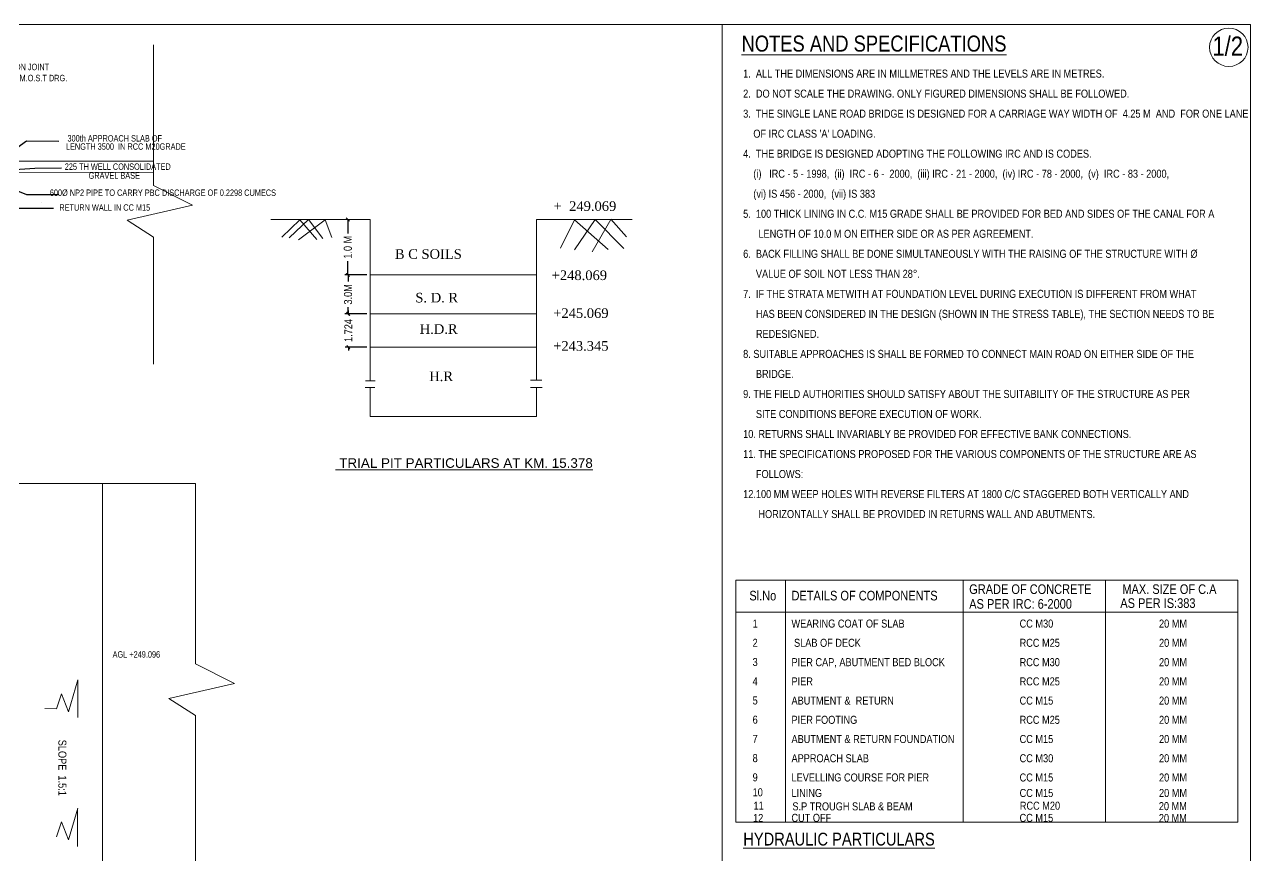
# Model space of a CAD drawing. Header units: millimetres. Extents: x 767120 to 842285, y -73974 to -15864.
# Drawn here: x 803994 to 842285, y -41808 to -15864 of the extents above; entities that cross this region are included whole.
import ezdxf

# ---------------------------------------------------------------- set-up
doc = ezdxf.new("R2010")
doc.units = ezdxf.units.MM
doc.header["$LTSCALE"] = 300
doc.header["$MEASUREMENT"] = 0
for name, color, linetype in [('abutment', 7, 'Continuous'), ('MAIN', 7, 'Continuous'), ('slab', 7, 'Continuous'), ('TEXT', 7, 'Continuous')]:
    doc.layers.add(name, color=color, linetype=linetype)
doc.styles.add('ARIAL', font='times.ttf')
doc.styles.add('ARIAL NARROW', font='ARIALN.TTF', dxfattribs={"height": 250})
doc.styles.add('ARIEL', font='arial.ttf')
doc.styles.add('CITYBLUEPR', font='cityb___.ttf')
doc.dimstyles.new('STANDARD$0', dxfattribs={"dimscale": 88.888889, "dimtxt": 0.02, "dimasz": 0.02, "dimexe": 0.05, "dimexo": 0.1, "dimgap": 0.002, "dimtad": 2, "dimdec": 0, "dimzin": 1, "dimdsep": 46, "dimtxsty": 'Standard', "dimcen": 0.09, "dimadec": 0, "dimazin": 0, "dimtfac": 1, "dimtdec": 4, "dimtofl": 0, "dimtmove": 0, "dimatfit": 3, "dimfxl": 1, "dimtolj": 1, "dimtzin": 1, "dimarcsym": 0})
doc.dimstyles.new('STANDARD$7', dxfattribs={"dimtxt": 2, "dimasz": 2, "dimexe": 1.25, "dimexo": 0.625, "dimtad": 1, "dimdec": 0, "dimlfac": 0.5, "dimdsep": 46, "dimtxsty": 'ARIAL NARROW', "dimcen": 2.5, "dimdle": 0.1, "dimse1": 1, "dimse2": 1, "dimadec": 0, "dimazin": 0, "dimtfac": 1, "dimtdec": 0, "dimtmove": 0, "dimatfit": 3, "dimfxl": 1, "dimtolj": 1, "dimtzin": 0, "dimarcsym": 0})

# ---------------------------------------------------------------- blocks, each defined once
blk = doc.blocks.new('_Oblique')
at = {"color": 0, "linetype": 'ByBlock', "lineweight": -2}
blk.add_line((-0.5, -0.5), (0.5, 0.5), dxfattribs=at)
blk = doc.blocks.new('*D33')
at = {"layer": 'Defpoints', "color": 0, "lineweight": 9, "transparency": 16777216}
for p in [(814092, -21950), (814092, -23683), (814092, -23683)]:
    blk.add_point(p, dxfattribs=at)
at = {"layer": 'slab', "color": 0, "lineweight": -2, "transparency": 16777216}
for p, q in [((814092, -21950), (814092, -22385)), ((814092, -23683), (814092, -23249))]:
    blk.add_line(p, q, dxfattribs=at)
at = {"layer": 'slab', "color": 0, "lineweight": -2, "transparency": 16777216, "xscale": 100, "yscale": 100, "zscale": 100}
for p, rotation in [((814092, -21950), 90), ((814092, -23683), 270)]:
    blk.add_blockref('_Oblique', p, dxfattribs=dict(at, rotation=rotation))
at = {"layer": 'slab', "color": 0, "lineweight": 13, "transparency": 16777216, "insert": (814092, -22817), "char_height": 250, "attachment_point": 5, "rotation": 90, "style": 'ARIAL NARROW'}
blk.add_mtext('\\A1;1.0 M', dxfattribs=at)
blk = doc.blocks.new('*D112')
at = {"layer": 'Defpoints', "color": 0, "lineweight": 9, "transparency": 16777216}
for p in [(814790, -23683), (814099, -24895), (814790, -24895)]:
    blk.add_point(p, dxfattribs=at)
at = {"layer": 'slab', "color": 0, "lineweight": -2, "transparency": 16777216}
for p, q in [((814690, -23683), (813999, -23683)), ((814099, -23683), (814099, -23887)), ((814099, -24895), (814099, -24691)), ((814690, -24895), (813999, -24895))]:
    blk.add_line(p, q, dxfattribs=at)
at = {"layer": 'slab', "color": 0, "lineweight": -2, "transparency": 16777216, "xscale": 100, "yscale": 100, "zscale": 100}
for p, rotation in [((814099, -23683), 90), ((814099, -24895), 270)]:
    blk.add_blockref('_Oblique', p, dxfattribs=dict(at, rotation=rotation))
at = {"layer": 'slab', "color": 0, "lineweight": 13, "transparency": 16777216, "insert": (814099, -24289), "char_height": 250, "attachment_point": 5, "rotation": 90, "style": 'ARIAL NARROW'}
blk.add_mtext('\\A1;3.0M', dxfattribs=at)
blk = doc.blocks.new('*D113')
at = {"layer": 'Defpoints', "color": 0, "lineweight": 9, "transparency": 16777216}
for p in [(814790, -24895), (814108, -25938), (814790, -25938)]:
    blk.add_point(p, dxfattribs=at)
at = {"layer": 'slab', "color": 0, "lineweight": -2, "transparency": 16777216}
for p, q in [((814108, -24895), (814108, -24795)), ((814690, -24895), (814008, -24895)), ((814690, -25938), (814008, -25938)), ((814108, -25938), (814108, -26038))]:
    blk.add_line(p, q, dxfattribs=at)
at = {"layer": 'slab', "color": 0, "lineweight": -2, "transparency": 16777216, "xscale": 100, "yscale": 100, "zscale": 100}
for p, rotation in [((814108, -24895), 270), ((814108, -25938), 90)]:
    blk.add_blockref('_Oblique', p, dxfattribs=dict(at, rotation=rotation))
at = {"layer": 'slab', "color": 0, "lineweight": 13, "transparency": 16777216, "insert": (814108, -25417), "char_height": 250, "attachment_point": 5, "rotation": 90, "style": 'ARIAL NARROW'}
blk.add_mtext('\\A1;1.724', dxfattribs=at)

msp = doc.modelspace()

# ---------------------------------------------------------------- linework, layer by layer
at = {"lineweight": 13}
for p, q in [((842284.6, -15863.7), (767119.8, -15863.7)), ((825784.6, -15863.7), (825784.6, -73973.7)), ((825784.6, -15863.7), (825784.6, -73973.7)), ((826207.8, -33213.2), (841890.8, -33213.2)), ((826207.8, -33213.2), (826207.8, -40773)), ((827765.1, -33213.2), (827765.1, -40773.1)), ((833315.3, -33213.2), (833315.3, -40773.1)), ((837753.3, -33213.2), (837753.3, -40773.1)), ((826207.8, -34213.2), (841890.8, -34213.2)), ((826207.8, -40773), (841890.8, -40773.1))]:
    msp.add_line(p, q, dxfattribs=at)
at = {"linetype": 'Continuous', "lineweight": 13}
for p, q in [((842284.6, -73973.7), (842284.6, -15863.7)), ((841890.8, -33213.2), (841890.8, -40773.1))]:
    msp.add_line(p, q, dxfattribs=at)
at = {"lineweight": 13, "ltscale": 100}
for p, q in [((811688.5, -21950.2), (814790, -21950.2)), ((812031.3, -22499.1), (812596.4, -21961.4)), ((812256, -22518.7), (812865.5, -21952.4)), ((812551.5, -22588.7), (813385.7, -21961.4)), ((812596.4, -21961.4), (813125.6, -22579.7)), ((812865.5, -21952.4), (813313.9, -22543.9)), ((813385.7, -21961.4), (813592, -22517)), ((814790, -26985.9), (814790, -21950.2)), ((819980.1, -21950.2), (819980.1, -26966.2)), ((819980.1, -21950.2), (822970.3, -21950.2)), ((820736.9, -22848.6), (821176.4, -21961.4)), ((821167.4, -22902.3), (821813.2, -21952.4)), ((821176.4, -21961.4), (822225.7, -22884.4)), ((821723.5, -22956.1), (822306.5, -21952.4)), ((821813.2, -21952.4), (822710.1, -22857.5)), ((822309.7, -21944.7), (822793.1, -22496.8)), ((814790, -23683.4), (819980.1, -23683.4)), ((814790, -24895.3), (819980.1, -24895.3)), ((814790, -25938.4), (819980.1, -25938.4)), ((814643.6, -26985.9), (814948.6, -26985.9)), ((819797.8, -26966.2), (820151.9, -26966.2)), ((814633.8, -27202.1), (814938.7, -27202.1)), ((814790, -28106), (814790, -27202.1)), ((819797.8, -27192.3), (820161.8, -27192.3)), ((819980.1, -27192.3), (819980.1, -28106)), ((814790, -28106), (819980.1, -28106))]:
    msp.add_line(p, q, dxfattribs=at)
at = {"color": 0, "linetype": 'ByBlock', "lineweight": 9}
msp.add_lwpolyline([(767119.8, -15863.7), (842284.6, -15863.7), (842284.6, -73973.7), (767119.8, -73973.7)], close=True, dxfattribs=at)
at = {"linetype": 'ByBlock', "lineweight": 13}
msp.add_arc((804537.1, -21432.2), 0.5, 269.94823, 0, dxfattribs=at)
at = {"layer": 'abutment', "linetype": 'ByBlock', "lineweight": 13, "ltscale": 700}
for p, q in [((803537.6, -20132.7), (808004.6, -20132.7)), ((809336.4, -30198.3), (769145.2, -30198.3)), ((806433.7, -30198.3), (806433.7, -45881.8))]:
    msp.add_line(p, q, dxfattribs=at)
at = {"layer": 'abutment', "linetype": 'ByBlock', "lineweight": 13}
for p, q in [((805654.3, -36326.7), (805365, -37323.1)), ((805654.3, -36326.7), (805654.3, -37499.3)), ((805151, -36759.5), (804991, -37226.4)), ((805365, -37323.1), (805151, -36759.5)), ((804991, -37226.4), (804628.8, -37223.4)), ((805654.3, -40326.7), (805365, -41323.1)), ((805647, -40351.7), (805647, -41524.3)), ((805151, -40759.5), (804991, -41226.4)), ((805365, -41323.1), (805151, -40759.5))]:
    msp.add_line(p, q, dxfattribs=at)
at = {"layer": 'abutment', "linetype": 'ByBlock', "lineweight": 13, "ltscale": 700}
for points in [[(808025.8, -16500.3), (808025.8, -20888.7), (809244.6, -21503.7), (807194.6, -21973.7), (808025.8, -22503.7), (808025.8, -26463.7)], [(809336.4, -30198.3), (809336.4, -35826.8), (810555.2, -36441.8), (808505.2, -36911.8), (809336.4, -37441.8), (809336.4, -50731.8)]]:
    msp.add_lwpolyline(points, dxfattribs=at)
at = {"layer": 'abutment', "linetype": 'ByBlock', "lineweight": 13}
msp.add_circle((841607.8, -16574.1), 600, dxfattribs=at)
at = {"layer": 'MAIN', "lineweight": 13}
msp.add_line((808025.8, -20480.9), (803537.6, -20476.8), dxfattribs=at)

# ---------------------------------------------------------------- texts
at = {"lineweight": 13, "style": 'ARIAL NARROW'}
for s, height, p in [('%%UNOTES AND SPECIFICATIONS', 500, (826389.2, -16708.2)), ('Sl.No     ', 300, (826632.3, -33844.8)), ('DETAILS OF COMPONENTS', 300, (827949.2, -33844.8)), ('GRADE OF CONCRETE', 300, (833499.4, -33643.1)), ('MAX. SIZE OF C.A', 300, (838282.7, -33643.1)), ('AS PER IRC: 6-2000', 300, (833499.4, -34104.2)), ('AS PER IS:383', 300, (838218.4, -34078.6)), ('1', 250, (826734.7, -34693.3)), ('WEARING COAT OF SLAB', 250, (827949.2, -34693.3)), ('CC M30', 250, (835074.2, -34693.3)), ('20 MM', 250, (839428, -34693.3)), ('2', 250, (826734.7, -35293.3)), (' SLAB OF DECK', 250, (827949.2, -35293.3)), ('RCC M25', 250, (835074.2, -35293.3)), ('20 MM', 250, (839428, -35293.3)), ('3', 250, (826734.7, -35893.3)), ('PIER CAP, ABUTMENT BED BLOCK', 250, (827949.2, -35897.8)), ('RCC M30', 250, (835074.2, -35897.8)), ('20 MM', 250, (839428, -35897.8)), ('4', 250, (826734.7, -36493.3)), ('PIER', 250, (827949.2, -36497.8)), ('RCC M25', 250, (835074.2, -36497.8)), ('20 MM', 250, (839428, -36497.8)), ('5', 250, (826734.7, -37093.3)), ('ABUTMENT &  RETURN', 250, (827949.2, -37097.8)), ('CC M15', 250, (835074.2, -37097.8)), ('20 MM', 250, (839428, -37097.8)), ('6', 250, (826734.7, -37693.3)), ('PIER FOOTING', 250, (827949.2, -37697.8)), ('RCC M25', 250, (835074.2, -37697.8)), ('20 MM', 250, (839428, -37697.8)), ('7', 250, (826734.7, -38293.3)), ('ABUTMENT & RETURN FOUNDATION', 250, (827949.2, -38297.8)), ('CC M15', 250, (835074.2, -38297.8)), ('20 MM', 250, (839428, -38297.8)), ('8', 250, (826734.7, -38893.3)), ('APPROACH SLAB', 250, (827949.2, -38897.8)), ('CC M30', 250, (835074.2, -38897.8)), ('20 MM', 250, (839428, -38897.8)), ('9', 250, (826734.7, -39493.3)), ('LEVELLING COURSE FOR PIER', 250, (827949.2, -39497.8)), ('CC M15', 250, (835074.2, -39497.8)), ('20 MM', 250, (839428, -39497.8)), ('10', 250, (826734.7, -39960.2)), ('LINING', 250, (827949.2, -39981.8)), ('CC M15', 250, (835074.2, -39981.8)), ('20 MM', 250, (839428, -39981.8)), ('11', 250, (826763.1, -40378.6)), ('S.P TROUGH SLAB & BEAM', 250, (827977.6, -40400.2)), ('RCC M20', 250, (835081.7, -40379.5)), ('20 MM', 250, (839422.1, -40393.5)), ('12', 250, (826748.5, -40763.3)), ('CUT OFF', 250, (827947.8, -40758.6)), ('CC M15', 250, (835072.9, -40760.2)), ('20 MM', 250, (839422.2, -40764.8)), ('%%UHYDRAULIC PARTICULARS', 400, (826442.8, -41497.7))]:
    msp.add_text(s, height=height, dxfattribs=at).set_placement(p)
at = {"lineweight": 13, "ltscale": 100, "style": 'ARIAL'}
for s, p in [(' +  249.069', (820408.1, -21683.8)), ('B C SOILS', (815561.9, -23179.6)), ('+248.069', (820459.5, -23842.1)), ('S. D. R', (816201, -24541.3)), ('+245.069', (820507.5, -25024.8)), ('H.D.R', (816336.6, -25522.1)), ('+243.345', (820506.1, -26048.1)), ('H.R', (816635.6, -26997.6))]:
    msp.add_text(s, height=300, dxfattribs=at).set_placement(p)
at = {"linetype": 'Continuous', "lineweight": 13, "insert": (826439, -17271.1), "char_height": 250, "width": 15845.62, "attachment_point": 1, "line_spacing_factor": 1.5, "style": 'CITYBLUEPR'}
msp.add_mtext("{\\fArial Narrow|b0|i0|c0|p34;1.  ALL THE DIMENSIONS ARE IN MILLMETRES AND THE LEVELS ARE IN METRES.\\P2.  DO NOT SCALE THE DRAWING. ONLY FIGURED DIMENSIONS SHALL BE FOLLOWED.\\P3.  THE SINGLE LANE ROAD BRIDGE IS DESIGNED FOR A CARRIAGE WAY WIDTH OF  4.25 M  AND  FOR ONE LANE\\P    OF IRC CLASS 'A' LOADING. \\P4.  THE BRIDGE IS DESIGNED ADOPTING THE FOLLOWING IRC AND IS CODES.\\P    (i)   IRC - 5 - 1998,  (ii)  IRC - 6 -  2000,  (iii) IRC - 21 - 2000,  (iv) IRC - 78 - 2000,  (v)  IRC - 83 - 2000,   \\P    (vi) IS 456 - 2000,  (vii) IS 383\\P5.  100 THICK LINING IN C.C. M15 GRADE SHALL BE PROVIDED FOR BED AND SIDES OF THE CANAL FOR A  \\P      LENGTH OF 10.0 M ON EITHER SIDE OR AS PER AGREEMENT.\\P6.  BACK FILLING SHALL BE DONE SIMULTANEOUSLY WITH THE RAISING OF THE STRUCTURE WITH %%C \\P     VALUE OF SOIL NOT LESS THAN 28°.\\P7.  IF THE STRATA METWITH AT FOUNDATION LEVEL DURING EXECUTION IS DIFFERENT FROM WHAT  \\P     HAS BEEN CONSIDERED IN THE DESIGN (SHOWN IN THE STRESS TABLE), THE SECTION NEEDS TO BE \\P     REDESIGNED.\\P8. SUITABLE APPROACHES IS SHALL BE FORMED TO CONNECT MAIN ROAD ON EITHER SIDE OF THE\\P     BRIDGE.\\P9. THE FIELD AUTHORITIES SHOULD SATISFY ABOUT THE SUITABILITY OF THE STRUCTURE AS PER \\P     SITE CONDITIONS BEFORE EXECUTION OF WORK.\\P10. RETURNS SHALL INVARIABLY BE PROVIDED FOR EFFECTIVE BANK CONNECTIONS.\\P11. THE SPECIFICATIONS PROPOSED FOR THE VARIOUS COMPONENTS OF THE STRUCTURE ARE AS \\P     FOLLOWS:\\P12.100 MM WEEP HOLES WITH REVERSE FILTERS AT 1800 C/C STAGGERED BOTH VERTICALLY AND                      \\P      HORIZONTALLY SHALL BE PROVIDED IN RETURNS WALL AND ABUTMENTS.}", dxfattribs=at)
at = {"layer": 'abutment', "linetype": 'ByBlock', "lineweight": 13, "style": 'ARIAL NARROW'}
for s, height, p in [('1/2', 600, (841096.2, -16837.6)), ('20 TH EXPANSION JOINT', 200, (802012.8, -17288.8)), ('DETAILS AS PER M.O.S.T DRG.', 200, (801916.2, -17634.3)), ('225 TH WELL CONSOLIDATED', 200, (805251.3, -20401.1)), ('GRAVEL BASE', 200, (805994.5, -20680.5))]:
    msp.add_text(s, height=height, dxfattribs=at).set_placement(p)
at = {"layer": 'abutment', "linetype": 'ByBlock', "lineweight": 13, "char_height": 200, "attachment_point": 6, "style": 'ARIAL NARROW'}
for s, insert in [('300th APPROACH SLAB OF ', (808288.7, -19418.4)), ('LENGTH 3500  IN RCC M20GRADE', (809028.7, -19675.2)), ('600%%C NP2 PIPE TO CARRY PBC DISCHARGE OF 0.2298 CUMECS', (811848.7, -21118.4)), ('RETURN WALL IN CC M15', (807918.7, -21578.4))]:
    msp.add_mtext(s, dxfattribs=dict(at, insert=insert))
at = {"layer": 'abutment', "linetype": 'ByBlock', "lineweight": 13, "insert": (806744.9, -35431.5), "char_height": 200, "width": 3284.001, "attachment_point": 1, "style": 'ARIAL NARROW'}
msp.add_mtext('AGL +249.096', dxfattribs=at)
at = {"layer": 'abutment', "linetype": 'ByBlock', "lineweight": 13, "insert": (805174.4, -38195.9), "char_height": 250, "attachment_point": 4, "rotation": 270, "style": 'ARIAL NARROW'}
msp.add_mtext('SLOPE  1.5:1', dxfattribs=at)
at = {"layer": 'TEXT', "lineweight": 13, "style": 'ARIEL'}
msp.add_text('%%U TRIAL PIT PARTICULARS AT KM. 15.378', height=300, dxfattribs=at).set_placement((813708, -29705.2))

# ---------------------------------------------------------------- dimensions: what is measured, and where the dimension line sits
at = {"layer": 'slab', "lineweight": 13}
for base, p1, p2, text, picture, middle in [((814092.3, -23683.4), (814092.3, -21950.2), (814092.3, -23683.4), '1.0 M', '*D33', (814092.3, -22816.8)), ((814098.5, -24895.3), (814790, -23683.4), (814790, -24895.3), '3.0M', '*D112', (814098.5, -24289.4)), ((814107.8, -25938.4), (814790, -24895.3), (814790, -25938.4), '1.724', '*D113', (814107.8, -25416.9))]:
    dim = msp.add_linear_dim(base=base, p1=p1, p2=p2, angle=90, text=text, dimstyle='STANDARD$0', override={"dimscale": 1, "dimtxt": 250, "dimasz": 100, "dimexe": 100, "dimexo": 100, "dimgap": 100, "dimtad": 0, "dimtoh": 1, "dimzin": 0, "dimtxsty": 'ARIAL NARROW', "dimblk1": 'Oblique', "dimblk2": 'Oblique', "dimsah": 1, "dimtzin": 0}, dxfattribs=at)
    dim.commit()
    dim.dimension.update_dxf_attribs({"geometry": picture, "text_midpoint": middle})

# ---------------------------------------------------------------- leaders
at = {"layer": 'abutment', "linetype": 'ByBlock', "lineweight": 13}
for points in [[(803170.7, -20125.2), (804058.4, -19500.1), (805066, -19502.3)], [(803378.3, -20406.5), (804314.5, -20351.1), (805144.6, -20342.1)], [(803170.7, -20813.7), (804058.4, -21175.4), (805066, -21173.2)], [(802777.8, -21602.1), (803888.4, -21600.1), (804896, -21602.3)]]:
    msp.add_leader(points, dimstyle='STANDARD$7', override={"dimtxt": 250, "dimasz": 200, "dimexe": 100, "dimexo": 100, "dimgap": 100, "dimtad": 0, "dimtoh": 1, "dimlfac": 1, "dimzin": 0, "dimtxsty": 'ARIAL NARROW', "dimcen": 0.09, "dimtdec": 4, "dimtofl": 0}, dxfattribs=at)

doc.saveas('drawing.dxf')
